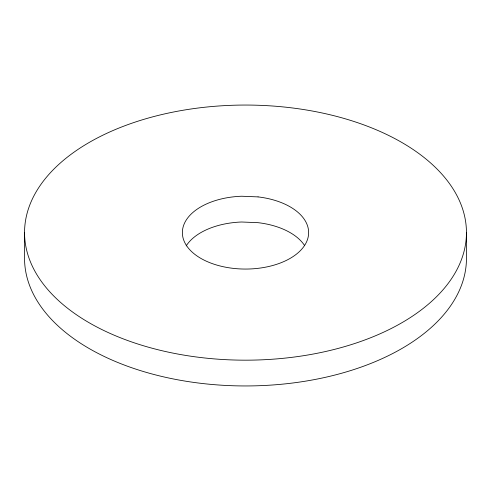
<?xml version="1.0" encoding="UTF-8"?>
<svg xmlns="http://www.w3.org/2000/svg" width="491" height="491" viewBox="0 0 491 491"><rect width="100%" height="100%" fill="white"/><g stroke="black" fill="none" stroke-linecap="round" stroke-linejoin="round"><path stroke-width="0.74" d="M466.45 232.611A220.95 127.562 0 0 1 135.025 343.086A220.95 127.562 0 0 1 135.025 122.142A220.95 127.562 0 0 1 466.45 232.611L466.45 258.389A220.95 127.562 0 0 1 245.5 385.951A220.95 127.562 0 0 1 24.55 258.389L24.55 232.611M186.199 245.887A63.13 36.444 0 0 1 241.621 222.006L258.057 222.669A63.13 36.444 0 0 1 304.629 245.617M258.057 196.897L241.621 196.234A63.13 36.444 0 0 0 190.035 250.017A63.13 36.444 0 0 0 296.263 254.283A63.13 36.444 0 0 0 258.057 196.897"/></g></svg>
